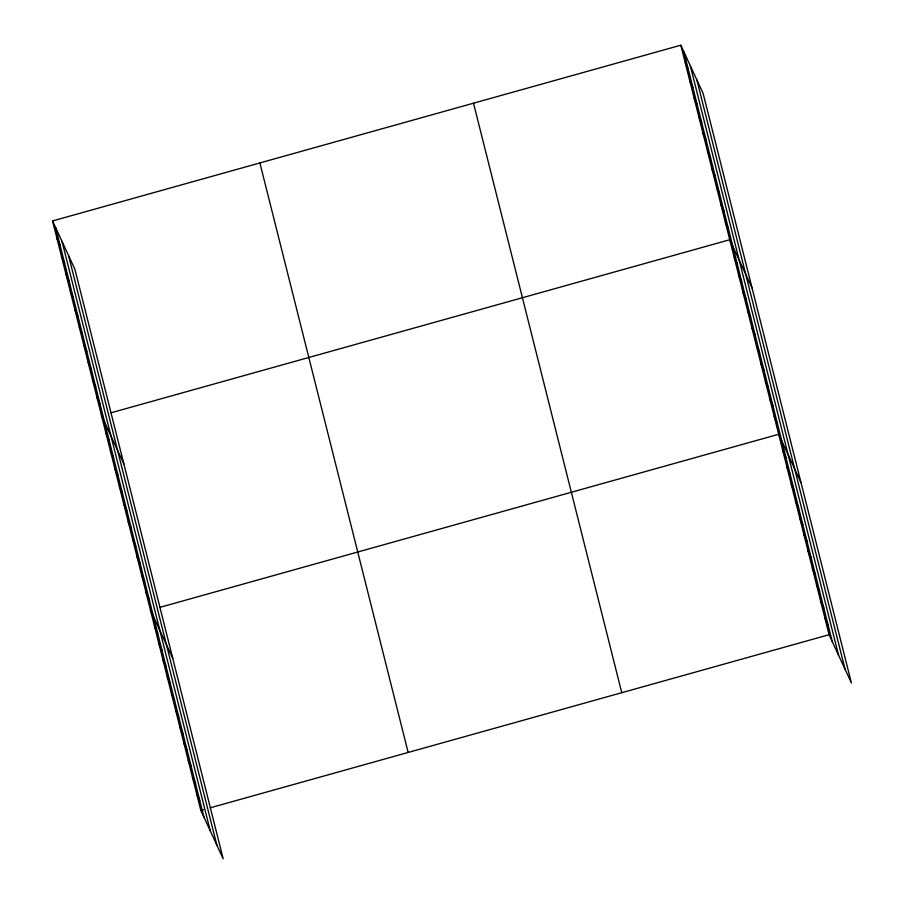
<?xml version="1.0" encoding="UTF-8"?>
<svg xmlns="http://www.w3.org/2000/svg" width="904" height="904" viewBox="0 0 904 904"><rect width="100%" height="100%" fill="white"/><g stroke="black" fill="none" stroke-linecap="round" stroke-linejoin="round"><path stroke-width="1.36" d="M52.568 220.938L74.908 269.29L223.175 858.8L200.835 810.447L52.568 220.938L680.825 45.2L703.165 93.553L851.432 683.062L829.092 634.71L680.825 45.2M110.921 412.834L729.754 239.741L752.094 288.093M159.838 607.375L778.683 434.27L801.023 482.634M200.835 810.447L203.524 809.69M210.259 807.803L829.092 634.71M685.277 62.884L688.407 69.664M689.718 80.569L692.848 87.349M694.17 98.253L697.3 105.033M698.622 115.938L701.753 122.718M703.063 133.622L706.193 140.402M707.516 151.307L710.646 158.087M711.956 168.992L715.098 175.772M716.409 186.676L719.539 193.456M720.861 204.372L723.991 211.14M725.302 222.056L728.432 228.825M734.206 257.425L737.336 264.205M738.647 275.11L741.777 281.89M743.099 292.794L746.229 299.574M747.54 310.479L750.682 317.259M751.992 328.163L755.122 334.943M756.445 345.848L759.575 352.628M760.885 363.532L764.016 370.312M765.338 381.217L768.468 387.997M769.79 398.901L772.92 405.681M774.231 416.586L777.361 423.366M782.887 450.972L786.017 457.752M787.079 467.684L790.209 474.453M791.282 484.386L794.413 491.166M795.486 501.087L798.616 507.867M799.69 517.789L802.82 524.569M803.882 534.49L807.012 541.27M808.086 551.191L811.216 557.971M812.289 567.893L815.419 574.673M816.493 584.594L819.623 591.374M820.685 601.296L823.826 608.076M824.889 618.008L828.019 624.777M57.008 238.622L60.15 245.402M61.461 256.307L64.591 263.087M65.913 273.991L69.043 280.771M70.354 291.676L73.484 298.456M74.806 309.36L77.936 316.14M79.258 327.045L82.388 333.825M83.699 344.729L86.829 351.509M88.151 362.414L91.281 369.194M92.592 380.098L95.734 386.878M97.044 397.794L100.174 404.563M101.497 415.478L123.837 463.831M105.937 433.163L109.068 439.943M110.39 450.847L113.52 457.627M114.842 468.532L117.972 475.312M119.283 486.216L122.413 492.996M123.735 503.901L126.865 510.681M128.176 521.585L131.317 528.365M132.628 539.27L135.758 546.05M137.08 556.954L140.21 563.734M141.521 574.639L144.651 581.419M145.973 592.323L149.103 599.103M150.414 610.008L172.766 658.372M154.618 626.709L157.748 633.489M158.821 643.411L161.952 650.191M163.025 660.123L166.155 666.892M167.229 676.825L170.359 683.605M171.421 693.526L174.551 700.306M175.625 710.228L178.755 717.008M179.828 726.929L182.958 733.709M184.032 743.63L187.162 750.41M188.224 760.332L191.354 767.112M192.428 777.033L195.558 783.813M196.631 793.735L199.761 800.515M696.826 79.835L845.093 669.344M690.294 65.698L838.562 655.208M683.955 51.98L832.222 641.49M473.504 103.192L621.76 692.701M259.889 162.946L408.156 752.444M68.568 255.572L216.836 845.082M62.037 241.436L210.304 830.945M55.698 227.718L203.965 817.216"/></g></svg>
